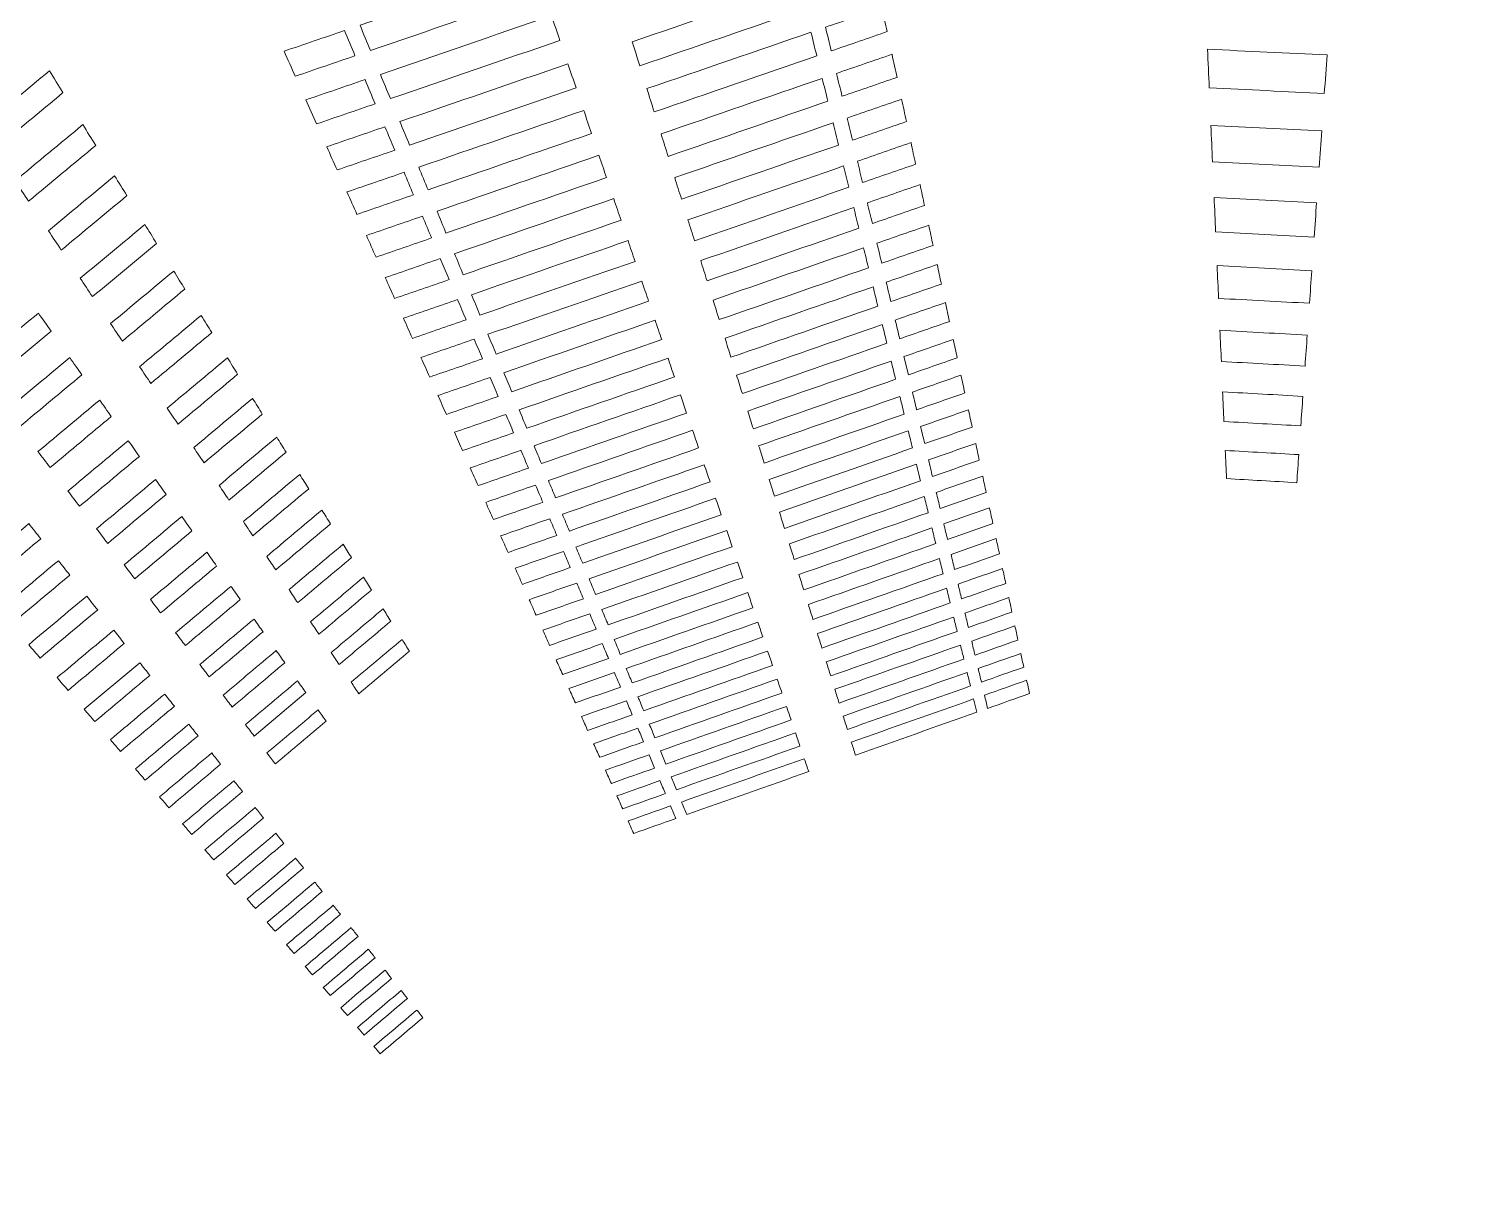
# Model space of a CAD drawing. Header units: millimetres. Extents: x -751 to 1411, y -446 to 1681.
# Drawn here: x -390.1 to -225.6, y 313.3 to 446.1 of the extents above; entities that cross this region are included whole.
import ezdxf

# ---------------------------------------------------------------- set-up
doc = ezdxf.new("R2010")
doc.units = ezdxf.units.MM
doc.header["$MEASUREMENT"] = 0
doc.layers.add('Layer 6', color=7, linetype='Continuous')

msp = doc.modelspace()

# ---------------------------------------------------------------- linework, layer by layer
at = {"layer": 'Layer 6', "lineweight": 0}
for points in [[(-198.52, 551.4), (-477.55, 551.4), (-697.08, 331.88), (-697.08, 52.85), (-697.08, -226.18), (-477.55, -445.71), (-198.52, -445.71), (80.51, -445.71), (300.03, -226.18), (300.03, 52.85), (300.03, 331.88), (80.51, 551.4), (-198.52, 551.4)], [(-350.85, 443.57), (-351.25, 444.54), (-351.65, 445.5), (-352.05, 446.47), (-345.38, 448.75), (-338.71, 451.03), (-332.04, 453.32), (-331.71, 452.33), (-331.37, 451.35), (-331.04, 450.36), (-337.64, 448.1), (-344.25, 445.84), (-350.85, 443.57)], [(-319.96, 441.81), (-320.24, 442.73), (-320.53, 443.65), (-320.82, 444.57), (-314.43, 446.77), (-308.04, 448.96), (-301.66, 451.16), (-301.43, 450.22), (-301.2, 449.28), (-300.97, 448.34), (-307.3, 446.16), (-313.63, 443.99), (-319.96, 441.81)], [(-330.09, 447.57), (-329.77, 446.62), (-329.44, 445.68), (-329.12, 444.73), (-335.6, 442.5), (-342.09, 440.28), (-348.57, 438.05), (-348.95, 438.98), (-349.34, 439.91), (-349.72, 440.84), (-343.18, 443.08), (-336.63, 445.33), (-330.09, 447.57)], [(-298, 443.53), (-298.21, 444.43), (-298.43, 445.34), (-298.64, 446.25), (-296.49, 446.99), (-294.33, 447.73), (-292.17, 448.48), (-291.98, 447.56), (-291.78, 446.65), (-291.58, 445.74), (-293.72, 445), (-295.86, 444.26), (-298, 443.53)], [(-353.84, 445.86), (-353.44, 444.89), (-353.03, 443.93), (-352.63, 442.97), (-354.91, 442.18), (-357.2, 441.4), (-359.48, 440.62), (-359.91, 441.57), (-360.34, 442.53), (-360.76, 443.49), (-358.46, 444.28), (-356.15, 445.07), (-353.84, 445.86)], [(-318.3, 436.53), (-318.58, 437.42), (-318.86, 438.31), (-319.14, 439.2), (-312.86, 441.36), (-306.59, 443.51), (-300.32, 445.67), (-300.1, 444.77), (-299.88, 443.86), (-299.66, 442.95), (-305.87, 440.81), (-312.09, 438.67), (-318.3, 436.53)], [(-296.76, 438.32), (-296.96, 439.19), (-297.17, 440.07), (-297.38, 440.95), (-295.26, 441.68), (-293.14, 442.41), (-291.02, 443.14), (-290.83, 442.26), (-290.64, 441.37), (-290.45, 440.49), (-292.56, 439.77), (-294.66, 439.04), (-296.76, 438.32)], [(-254.63, 439.3), (-254.69, 440.77), (-254.76, 442.25), (-254.83, 443.72), (-250.26, 443.5), (-245.68, 443.28), (-241.11, 443.06), (-241.22, 441.59), (-241.32, 440.12), (-241.43, 438.64), (-245.83, 438.86), (-250.23, 439.08), (-254.63, 439.3)], [(-394.03, 432.18), (-394.58, 433), (-395.12, 433.81), (-395.67, 434.63), (-393.01, 436.83), (-390.34, 439.04), (-387.68, 441.25), (-387.16, 440.41), (-386.64, 439.58), (-386.13, 438.74), (-388.76, 436.55), (-391.4, 434.37), (-394.03, 432.18)], [(-328.21, 442.04), (-327.89, 441.12), (-327.58, 440.21), (-327.27, 439.29), (-327.27, 439.29), (-346.37, 432.73), (-346.37, 432.73), (-346.74, 433.62), (-347.11, 434.52), (-347.48, 435.42), (-341.05, 437.62), (-334.63, 439.83), (-328.21, 442.04)], [(-351.48, 440.24), (-351.09, 439.31), (-350.7, 438.38), (-350.31, 437.46), (-352.55, 436.69), (-354.79, 435.92), (-357.04, 435.15), (-357.45, 436.07), (-357.86, 436.99), (-358.27, 437.91), (-356.01, 438.68), (-353.74, 439.46), (-351.48, 440.24)], [(-316.71, 431.43), (-316.98, 432.29), (-317.25, 433.15), (-317.51, 434.01), (-311.35, 436.13), (-305.19, 438.26), (-299.03, 440.38), (-298.81, 439.51), (-298.6, 438.63), (-298.39, 437.76), (-304.49, 435.65), (-310.6, 433.54), (-316.71, 431.43)], [(-295.56, 433.29), (-295.76, 434.13), (-295.96, 434.98), (-296.16, 435.83), (-294.08, 436.55), (-292, 437.27), (-289.92, 437.99), (-289.73, 437.13), (-289.55, 436.28), (-289.37, 435.43), (-291.43, 434.71), (-293.49, 434), (-295.56, 433.29)], [(-326.39, 436.7), (-326.09, 435.82), (-325.79, 434.94), (-325.49, 434.05), (-331.74, 431.9), (-337.99, 429.75), (-344.24, 427.59), (-344.6, 428.46), (-344.96, 429.32), (-345.31, 430.19), (-339.01, 432.36), (-332.7, 434.53), (-326.39, 436.7)], [(-390.08, 426.29), (-390.6, 427.06), (-391.12, 427.84), (-391.64, 428.61), (-389.04, 430.77), (-386.45, 432.92), (-383.85, 435.07), (-383.36, 434.28), (-382.87, 433.48), (-382.37, 432.69), (-384.94, 430.56), (-387.51, 428.42), (-390.08, 426.29)], [(-349.2, 434.82), (-348.82, 433.93), (-348.45, 433.04), (-348.07, 432.14), (-350.27, 431.38), (-352.48, 430.63), (-354.68, 429.87), (-355.07, 430.76), (-355.47, 431.64), (-355.87, 432.53), (-353.65, 433.3), (-351.42, 434.06), (-349.2, 434.82)], [(-315.17, 426.51), (-315.43, 427.34), (-315.69, 428.17), (-315.95, 428.99), (-309.89, 431.09), (-303.84, 433.18), (-297.78, 435.27), (-297.57, 434.42), (-297.37, 433.58), (-297.16, 432.73), (-303.16, 430.66), (-309.17, 428.58), (-315.17, 426.51)], [(-254.25, 430.8), (-254.32, 432.2), (-254.38, 433.6), (-254.44, 434.99), (-250.2, 434.78), (-245.97, 434.57), (-241.73, 434.35), (-241.83, 432.96), (-241.93, 431.57), (-242.03, 430.18), (-246.1, 430.39), (-250.18, 430.6), (-254.25, 430.8)], [(-294.4, 428.43), (-294.6, 429.24), (-294.79, 430.06), (-294.99, 430.88), (-292.94, 431.59), (-290.89, 432.3), (-288.84, 433.01), (-288.67, 432.18), (-288.49, 431.36), (-288.31, 430.53), (-290.34, 429.83), (-292.37, 429.13), (-294.4, 428.43)], [(-324.64, 431.55), (-324.35, 430.7), (-324.06, 429.85), (-323.77, 429), (-329.91, 426.88), (-336.05, 424.76), (-342.19, 422.64), (-342.53, 423.47), (-342.88, 424.31), (-343.22, 425.14), (-337.03, 427.28), (-330.83, 429.41), (-324.64, 431.55)], [(-347, 429.6), (-346.64, 428.74), (-346.28, 427.88), (-345.92, 427.02), (-348.08, 426.27), (-350.24, 425.53), (-352.4, 424.78), (-352.79, 425.64), (-353.17, 426.49), (-353.55, 427.35), (-351.37, 428.1), (-349.19, 428.85), (-347, 429.6)], [(-313.68, 421.75), (-313.93, 422.55), (-314.18, 423.35), (-314.43, 424.15), (-308.48, 426.21), (-302.53, 428.27), (-296.58, 430.33), (-296.38, 429.51), (-296.18, 428.7), (-295.98, 427.88), (-301.88, 425.84), (-307.78, 423.79), (-313.68, 421.75)], [(-386.32, 420.68), (-386.81, 421.42), (-387.31, 422.15), (-387.8, 422.89), (-385.27, 424.99), (-382.74, 427.1), (-380.21, 429.2), (-379.74, 428.44), (-379.27, 427.69), (-378.8, 426.93), (-381.31, 424.85), (-383.81, 422.77), (-386.32, 420.68)], [(-293.28, 423.72), (-293.47, 424.52), (-293.66, 425.31), (-293.85, 426.1), (-291.84, 426.8), (-289.82, 427.49), (-287.81, 428.19), (-287.64, 427.39), (-287.47, 426.6), (-287.3, 425.8), (-289.29, 425.11), (-291.29, 424.42), (-293.28, 423.72)], [(-322.95, 426.58), (-322.67, 425.75), (-322.39, 424.93), (-322.11, 424.11), (-328.14, 422.02), (-334.17, 419.94), (-340.21, 417.85), (-340.54, 418.66), (-340.88, 419.46), (-341.21, 420.27), (-335.12, 422.37), (-329.03, 424.47), (-322.95, 426.58)], [(-253.9, 422.76), (-253.96, 424.09), (-254.01, 425.41), (-254.07, 426.73), (-250.15, 426.53), (-246.23, 426.32), (-242.31, 426.12), (-242.41, 424.8), (-242.5, 423.49), (-242.59, 422.17), (-246.36, 422.37), (-250.13, 422.57), (-253.9, 422.76)], [(-344.89, 424.57), (-344.54, 423.74), (-344.19, 422.9), (-343.84, 422.07), (-345.96, 421.34), (-348.08, 420.6), (-350.21, 419.87), (-350.58, 420.7), (-350.95, 421.52), (-351.32, 422.35), (-349.17, 423.09), (-347.03, 423.83), (-344.89, 424.57)], [(-312.24, 417.15), (-312.48, 417.92), (-312.72, 418.7), (-312.97, 419.47), (-307.11, 421.5), (-301.26, 423.53), (-295.41, 425.56), (-295.22, 424.77), (-295.02, 423.98), (-294.83, 423.19), (-300.63, 421.17), (-306.44, 419.16), (-312.24, 417.15)], [(-382.74, 415.34), (-383.21, 416.04), (-383.68, 416.74), (-384.15, 417.45), (-381.68, 419.5), (-379.21, 421.55), (-376.74, 423.61), (-376.29, 422.89), (-375.85, 422.17), (-375.4, 421.45), (-377.84, 419.41), (-380.29, 417.37), (-382.74, 415.34)], [(-292.2, 419.17), (-292.38, 419.94), (-292.57, 420.71), (-292.75, 421.47), (-290.77, 422.16), (-288.79, 422.85), (-286.81, 423.53), (-286.64, 422.76), (-286.48, 421.99), (-286.31, 421.22), (-288.27, 420.54), (-290.24, 419.86), (-292.2, 419.17)], [(-321.31, 421.77), (-321.04, 420.98), (-320.77, 420.18), (-320.5, 419.39), (-326.43, 417.34), (-332.36, 415.28), (-338.29, 413.23), (-338.62, 414.01), (-338.94, 414.79), (-339.26, 415.56), (-333.28, 417.63), (-327.29, 419.7), (-321.31, 421.77)], [(-342.84, 419.71), (-342.84, 419.71), (-341.83, 417.29), (-341.83, 417.29), (-343.91, 416.57), (-346, 415.85), (-348.09, 415.13), (-348.44, 415.93), (-348.8, 416.73), (-349.16, 417.52), (-347.05, 418.25), (-344.95, 418.98), (-342.84, 419.71)], [(-310.85, 412.7), (-311.08, 413.45), (-311.32, 414.2), (-311.55, 414.95), (-305.8, 416.94), (-300.04, 418.94), (-294.28, 420.94), (-294.1, 420.17), (-293.91, 419.41), (-293.72, 418.65), (-299.43, 416.66), (-305.14, 414.68), (-310.85, 412.7)], [(-379.32, 410.24), (-379.77, 410.91), (-380.22, 411.58), (-380.67, 412.25), (-378.26, 414.26), (-375.84, 416.27), (-373.43, 418.28), (-373.01, 417.59), (-372.58, 416.9), (-372.15, 416.21), (-374.54, 414.22), (-376.93, 412.23), (-379.32, 410.24)], [(-291.15, 414.77), (-291.33, 415.51), (-291.51, 416.25), (-291.68, 417), (-289.73, 417.67), (-287.79, 418.35), (-285.84, 419.03), (-285.68, 418.28), (-285.52, 417.53), (-285.36, 416.79), (-287.29, 416.11), (-289.22, 415.44), (-291.15, 414.77)], [(-253.56, 415.14), (-253.62, 416.39), (-253.67, 417.65), (-253.73, 418.9), (-250.11, 418.71), (-246.49, 418.52), (-242.87, 418.32), (-242.95, 417.08), (-243.04, 415.83), (-243.13, 414.58), (-246.61, 414.77), (-250.08, 414.95), (-253.56, 415.14)], [(-319.73, 417.13), (-319.47, 416.36), (-319.21, 415.59), (-318.95, 414.82), (-324.78, 412.8), (-330.61, 410.78), (-336.44, 408.76), (-336.75, 409.51), (-337.07, 410.26), (-337.38, 411.02), (-331.5, 413.05), (-325.61, 415.09), (-319.73, 417.13)], [(-309.5, 408.39), (-309.73, 409.12), (-309.95, 409.84), (-310.18, 410.57), (-304.52, 412.53), (-298.86, 414.5), (-293.19, 416.47), (-293.01, 415.73), (-292.83, 414.99), (-292.65, 414.25), (-298.27, 412.3), (-303.88, 410.34), (-309.5, 408.39)], [(-340.86, 415.01), (-340.54, 414.23), (-340.21, 413.45), (-339.88, 412.68), (-341.94, 411.97), (-343.99, 411.26), (-346.04, 410.55), (-346.38, 411.32), (-346.73, 412.09), (-347.07, 412.86), (-345, 413.58), (-342.93, 414.29), (-340.86, 415.01)], [(-290.14, 410.5), (-290.31, 411.22), (-290.48, 411.94), (-290.65, 412.66), (-288.73, 413.33), (-286.82, 413.99), (-284.9, 414.66), (-284.74, 413.94), (-284.59, 413.21), (-284.43, 412.49), (-286.33, 411.83), (-288.24, 411.17), (-290.14, 410.5)], [(-394.85, 405.25), (-395.36, 405.93), (-395.87, 406.6), (-396.38, 407.27), (-393.9, 409.33), (-391.43, 411.39), (-388.95, 413.45), (-388.46, 412.76), (-387.98, 412.07), (-387.49, 411.38), (-389.94, 409.34), (-392.4, 407.3), (-394.85, 405.25)], [(-376.05, 405.38), (-376.48, 406.02), (-376.91, 406.66), (-377.34, 407.3), (-374.99, 409.26), (-372.63, 411.22), (-370.28, 413.19), (-369.87, 412.53), (-369.46, 411.87), (-369.05, 411.22), (-371.39, 409.27), (-373.72, 407.32), (-376.05, 405.38)], [(-318.2, 412.64), (-317.95, 411.9), (-317.7, 411.15), (-317.44, 410.41), (-323.18, 408.42), (-328.92, 406.42), (-334.65, 404.43), (-334.95, 405.16), (-335.26, 405.89), (-335.56, 406.62), (-329.77, 408.62), (-323.99, 410.63), (-318.2, 412.64)], [(-308.19, 404.22), (-308.41, 404.92), (-308.63, 405.62), (-308.85, 406.33), (-303.28, 408.26), (-297.71, 410.2), (-292.14, 412.14), (-291.96, 411.43), (-291.79, 410.71), (-291.61, 409.99), (-297.14, 408.07), (-302.67, 406.14), (-308.19, 404.22)], [(-253.24, 407.9), (-253.29, 409.09), (-253.35, 410.28), (-253.4, 411.48), (-250.06, 411.29), (-246.73, 411.11), (-243.39, 410.93), (-243.47, 409.74), (-243.56, 408.56), (-243.64, 407.37), (-246.84, 407.55), (-250.04, 407.73), (-253.24, 407.9)], [(-338.95, 410.47), (-338.64, 409.72), (-338.32, 408.97), (-338.01, 408.21), (-340.02, 407.51), (-342.04, 406.81), (-344.06, 406.12), (-344.39, 406.86), (-344.73, 407.61), (-345.06, 408.35), (-343.02, 409.06), (-340.99, 409.76), (-338.95, 410.47)], [(-289.15, 406.37), (-289.15, 406.37), (-289.65, 408.46), (-289.65, 408.46), (-287.76, 409.12), (-285.88, 409.78), (-283.99, 410.43), (-283.84, 409.73), (-283.69, 409.03), (-283.54, 408.33), (-285.41, 407.68), (-287.28, 407.02), (-289.15, 406.37)], [(-391.15, 400.38), (-391.63, 401.02), (-392.12, 401.66), (-392.61, 402.31), (-390.19, 404.32), (-387.77, 406.33), (-385.35, 408.35), (-384.89, 407.69), (-384.42, 407.03), (-383.96, 406.37), (-386.36, 404.38), (-388.75, 402.38), (-391.15, 400.38)], [(-372.93, 400.72), (-373.34, 401.34), (-373.76, 401.95), (-374.17, 402.56), (-371.86, 404.48), (-369.56, 406.4), (-367.26, 408.32), (-366.87, 407.7), (-366.48, 407.07), (-366.09, 406.44), (-368.37, 404.53), (-370.65, 402.63), (-372.93, 400.72)], [(-316.72, 408.29), (-316.48, 407.57), (-316.23, 406.85), (-315.99, 406.13), (-321.63, 404.17), (-327.28, 402.21), (-332.92, 400.24), (-333.21, 400.95), (-333.5, 401.65), (-333.8, 402.36), (-328.1, 404.34), (-322.41, 406.31), (-316.72, 408.29)], [(-306.93, 400.17), (-307.14, 400.85), (-307.35, 401.53), (-307.57, 402.22), (-302.08, 404.13), (-296.6, 406.04), (-291.11, 407.95), (-290.95, 407.25), (-290.78, 406.56), (-290.61, 405.86), (-296.05, 403.97), (-301.49, 402.07), (-306.93, 400.17)], [(-288.2, 402.36), (-288.36, 403.04), (-288.52, 403.71), (-288.68, 404.39), (-286.82, 405.04), (-284.97, 405.69), (-283.11, 406.33), (-282.96, 405.65), (-282.82, 404.97), (-282.67, 404.29), (-284.51, 403.65), (-286.36, 403.01), (-288.2, 402.36)], [(-337.11, 406.08), (-336.8, 405.35), (-336.5, 404.62), (-336.19, 403.9), (-338.17, 403.21), (-340.16, 402.52), (-342.14, 401.83), (-342.47, 402.55), (-342.79, 403.27), (-343.11, 404), (-341.11, 404.69), (-339.11, 405.38), (-337.11, 406.08)], [(-387.61, 395.73), (-388.07, 396.35), (-388.54, 396.96), (-389, 397.57), (-386.64, 399.54), (-384.28, 401.51), (-381.92, 403.48), (-381.48, 402.85), (-381.03, 402.22), (-380.59, 401.59), (-382.93, 399.64), (-385.27, 397.69), (-387.61, 395.73)], [(-369.95, 396.27), (-370.34, 396.86), (-370.74, 397.44), (-371.13, 398.03), (-368.88, 399.91), (-366.63, 401.79), (-364.38, 403.67), (-364, 403.07), (-363.63, 402.47), (-363.26, 401.87), (-365.49, 400), (-367.72, 398.14), (-369.95, 396.27)], [(-315.29, 404.08), (-315.29, 404.08), (-314.58, 401.99), (-314.58, 401.99), (-320.13, 400.06), (-325.69, 398.12), (-331.24, 396.19), (-331.52, 396.87), (-331.81, 397.55), (-332.09, 398.24), (-326.49, 400.19), (-320.89, 402.14), (-315.29, 404.08)], [(-305.7, 396.25), (-305.91, 396.91), (-306.11, 397.57), (-306.32, 398.23), (-300.92, 400.12), (-295.52, 402), (-290.12, 403.89), (-289.96, 403.21), (-289.79, 402.54), (-289.63, 401.86), (-294.99, 399.99), (-300.34, 398.12), (-305.7, 396.25)], [(-252.94, 401.02), (-252.99, 402.15), (-253.04, 403.29), (-253.09, 404.42), (-250.02, 404.25), (-246.95, 404.08), (-243.89, 403.9), (-243.97, 402.78), (-244.05, 401.65), (-244.13, 400.52), (-247.06, 400.69), (-250, 400.85), (-252.94, 401.02)], [(-335.32, 401.83), (-335.02, 401.13), (-334.73, 400.42), (-334.43, 399.72), (-336.38, 399.04), (-338.34, 398.36), (-340.29, 397.68), (-340.6, 398.38), (-340.91, 399.08), (-341.22, 399.78), (-339.26, 400.46), (-337.29, 401.15), (-335.32, 401.83)], [(-287.27, 398.48), (-287.43, 399.13), (-287.59, 399.79), (-287.74, 400.44), (-285.91, 401.08), (-284.08, 401.72), (-282.25, 402.36), (-282.11, 401.7), (-281.97, 401.04), (-281.83, 400.38), (-283.64, 399.74), (-285.46, 399.11), (-287.27, 398.48)], [(-313.9, 400.01), (-313.67, 399.33), (-313.44, 398.66), (-313.21, 397.98), (-318.68, 396.07), (-324.15, 394.17), (-329.61, 392.26), (-329.89, 392.92), (-330.16, 393.58), (-330.44, 394.25), (-324.93, 396.17), (-319.42, 398.09), (-313.9, 400.01)], [(-304.51, 392.45), (-304.71, 393.09), (-304.91, 393.73), (-305.11, 394.37), (-299.8, 396.23), (-294.48, 398.09), (-289.16, 399.95), (-289, 399.29), (-288.84, 398.64), (-288.68, 397.98), (-293.96, 396.14), (-299.23, 394.29), (-304.51, 392.45)], [(-384.23, 391.29), (-384.67, 391.87), (-385.12, 392.46), (-385.56, 393.04), (-383.26, 394.97), (-380.95, 396.9), (-378.64, 398.82), (-378.22, 398.22), (-377.79, 397.62), (-377.37, 397.02), (-379.66, 395.11), (-381.94, 393.2), (-384.23, 391.29)], [(-367.09, 392.01), (-367.47, 392.57), (-367.84, 393.13), (-368.22, 393.69), (-366.02, 395.54), (-363.82, 397.38), (-361.61, 399.22), (-361.26, 398.64), (-360.9, 398.07), (-360.54, 397.49), (-362.72, 395.66), (-364.91, 393.84), (-367.09, 392.01)], [(-286.38, 394.7), (-286.53, 395.34), (-286.68, 395.97), (-286.83, 396.61), (-285.03, 397.24), (-283.23, 397.87), (-281.42, 398.5), (-281.29, 397.86), (-281.15, 397.22), (-281.01, 396.58), (-282.8, 395.96), (-284.59, 395.33), (-286.38, 394.7)], [(-333.59, 397.72), (-333.3, 397.03), (-333.02, 396.35), (-332.73, 395.67), (-334.65, 395), (-336.57, 394.33), (-338.49, 393.66), (-338.79, 394.34), (-339.1, 395.02), (-339.4, 395.69), (-337.46, 396.37), (-335.53, 397.04), (-333.59, 397.72)], [(-244.36, 397.22), (-244.44, 396.15), (-244.51, 395.08), (-244.59, 394), (-247.27, 394.16), (-249.96, 394.31), (-252.65, 394.47), (-252.69, 395.55), (-252.74, 396.63), (-252.79, 397.7), (-249.98, 397.54), (-247.17, 397.38), (-244.36, 397.22)], [(-364.35, 387.92), (-364.71, 388.46), (-365.07, 389), (-365.43, 389.54), (-363.28, 391.34), (-361.12, 393.15), (-358.97, 394.95), (-358.62, 394.4), (-358.28, 393.85), (-357.94, 393.3), (-360.08, 391.51), (-362.21, 389.71), (-364.35, 387.92)], [(-312.56, 396.06), (-312.34, 395.4), (-312.11, 394.74), (-311.89, 394.09), (-317.27, 392.21), (-322.66, 390.33), (-328.04, 388.45), (-328.3, 389.09), (-328.57, 389.73), (-328.83, 390.38), (-323.41, 392.27), (-317.98, 394.16), (-312.56, 396.06)], [(-303.36, 388.76), (-303.55, 389.38), (-303.75, 390), (-303.94, 390.62), (-298.7, 392.46), (-293.47, 394.29), (-288.23, 396.12), (-288.07, 395.49), (-287.92, 394.85), (-287.76, 394.22), (-292.96, 392.4), (-298.16, 390.58), (-303.36, 388.76)], [(-285.5, 391.04), (-285.65, 391.66), (-285.8, 392.27), (-285.95, 392.89), (-284.17, 393.51), (-282.39, 394.14), (-280.62, 394.76), (-280.49, 394.14), (-280.35, 393.51), (-280.22, 392.89), (-281.98, 392.28), (-283.74, 391.66), (-285.5, 391.04)], [(-381, 387.04), (-381.42, 387.6), (-381.85, 388.16), (-382.27, 388.71), (-380.02, 390.6), (-377.76, 392.49), (-375.5, 394.37), (-375.1, 393.8), (-374.69, 393.22), (-374.29, 392.65), (-376.52, 390.78), (-378.76, 388.91), (-381, 387.04)], [(-331.91, 393.73), (-331.64, 393.07), (-331.36, 392.41), (-331.08, 391.75), (-332.97, 391.09), (-334.86, 390.43), (-336.75, 389.77), (-337.04, 390.43), (-337.34, 391.08), (-337.63, 391.74), (-335.73, 392.4), (-333.82, 393.07), (-331.91, 393.73)], [(-311.26, 392.22), (-311.04, 391.59), (-310.82, 390.95), (-310.61, 390.32), (-315.91, 388.46), (-321.21, 386.61), (-326.51, 384.76), (-326.77, 385.38), (-327.02, 386), (-327.28, 386.62), (-321.94, 388.49), (-316.6, 390.36), (-311.26, 392.22)], [(-302.24, 385.18), (-302.42, 385.78), (-302.61, 386.38), (-302.8, 386.99), (-297.64, 388.79), (-292.48, 390.6), (-287.32, 392.41), (-287.17, 391.79), (-287.02, 391.18), (-286.87, 390.56), (-291.99, 388.77), (-297.11, 386.97), (-302.24, 385.18)], [(-377.9, 382.96), (-378.31, 383.5), (-378.72, 384.03), (-379.12, 384.57), (-376.92, 386.42), (-374.71, 388.27), (-372.5, 390.11), (-372.11, 389.56), (-371.72, 389.01), (-371.33, 388.46), (-373.52, 386.63), (-375.71, 384.79), (-377.9, 382.96)], [(-361.72, 384), (-362.07, 384.52), (-362.41, 385.04), (-362.76, 385.55), (-360.65, 387.32), (-358.54, 389.09), (-356.43, 390.86), (-356.1, 390.33), (-355.77, 389.8), (-355.44, 389.27), (-357.53, 387.51), (-359.63, 385.76), (-361.72, 384)], [(-330.29, 389.87), (-330.02, 389.23), (-329.75, 388.59), (-329.48, 387.95), (-331.34, 387.3), (-333.2, 386.65), (-335.06, 386), (-335.35, 386.63), (-335.63, 387.27), (-335.92, 387.9), (-334.04, 388.56), (-332.16, 389.21), (-330.29, 389.87)], [(-284.66, 387.48), (-284.8, 388.08), (-284.94, 388.68), (-285.09, 389.28), (-283.34, 389.9), (-281.59, 390.51), (-279.84, 391.12), (-279.71, 390.52), (-279.58, 389.91), (-279.45, 389.31), (-281.18, 388.7), (-282.92, 388.09), (-284.66, 387.48)], [(-390.05, 389.3), (-389.59, 388.72), (-389.13, 388.15), (-388.68, 387.57), (-390.97, 385.66), (-393.26, 383.74), (-395.56, 381.83), (-396.04, 382.38), (-396.52, 382.94), (-396.99, 383.5), (-394.68, 385.43), (-392.36, 387.36), (-390.05, 389.3)], [(-309.99, 388.51), (-309.78, 387.89), (-309.57, 387.27), (-309.36, 386.66), (-314.58, 384.83), (-319.8, 383), (-325.03, 381.17), (-325.28, 381.78), (-325.53, 382.38), (-325.78, 382.98), (-320.51, 384.82), (-315.25, 386.67), (-309.99, 388.51)], [(-286.44, 388.81), (-286.3, 388.21), (-286.15, 387.61), (-286.01, 387.01), (-291.05, 385.24), (-296.1, 383.47), (-301.15, 381.7), (-301.33, 382.28), (-301.51, 382.87), (-301.7, 383.46), (-296.61, 385.24), (-291.53, 387.02), (-286.44, 388.81)], [(-359.2, 380.24), (-359.53, 380.74), (-359.86, 381.23), (-360.19, 381.73), (-358.13, 383.46), (-356.06, 385.2), (-353.99, 386.93), (-353.68, 386.42), (-353.36, 385.91), (-353.04, 385.4), (-355.09, 383.68), (-357.15, 381.96), (-359.2, 380.24)], [(-283.84, 384.03), (-283.97, 384.61), (-284.11, 385.19), (-284.25, 385.77), (-282.53, 386.38), (-280.8, 386.99), (-279.08, 387.59), (-278.95, 387), (-278.83, 386.42), (-278.7, 385.83), (-280.41, 385.23), (-282.12, 384.63), (-283.84, 384.03)], [(-386.66, 385.05), (-386.22, 384.5), (-385.78, 383.95), (-385.35, 383.4), (-387.59, 381.52), (-389.83, 379.65), (-392.07, 377.77), (-392.53, 378.31), (-392.99, 378.84), (-393.45, 379.37), (-391.19, 381.26), (-388.92, 383.16), (-386.66, 385.05)], [(-374.93, 379.06), (-375.32, 379.57), (-375.71, 380.09), (-376.1, 380.6), (-373.94, 382.41), (-371.78, 384.22), (-369.62, 386.03), (-369.25, 385.5), (-368.88, 384.97), (-368.5, 384.44), (-370.65, 382.65), (-372.79, 380.85), (-374.93, 379.06)], [(-328.71, 386.12), (-328.45, 385.5), (-328.19, 384.88), (-327.93, 384.26), (-329.76, 383.62), (-331.6, 382.98), (-333.43, 382.34), (-333.7, 382.95), (-333.98, 383.57), (-334.26, 384.19), (-332.41, 384.83), (-330.56, 385.48), (-328.71, 386.12)], [(-308.76, 384.9), (-308.56, 384.3), (-308.36, 383.7), (-308.15, 383.1), (-313.3, 381.3), (-318.44, 379.5), (-323.58, 377.69), (-323.83, 378.28), (-324.07, 378.87), (-324.31, 379.45), (-319.13, 381.27), (-313.95, 383.08), (-308.76, 384.9)], [(-300.62, 380.03), (-295.61, 381.78), (-290.6, 383.54), (-285.59, 385.3), (-285.45, 384.72), (-285.31, 384.14), (-285.16, 383.56), (-290.14, 381.81), (-295.11, 380.06), (-300.09, 378.32), (-300.27, 378.89), (-300.45, 379.46), (-300.62, 380.03)], [(-283.04, 380.67), (-283.17, 381.23), (-283.31, 381.8), (-283.44, 382.37), (-281.74, 382.96), (-280.04, 383.56), (-278.34, 384.16), (-278.22, 383.59), (-278.09, 383.02), (-277.97, 382.45), (-279.66, 381.85), (-281.35, 381.26), (-283.04, 380.67)], [(-372.09, 375.31), (-372.46, 375.81), (-372.84, 376.3), (-373.21, 376.79), (-371.09, 378.57), (-368.98, 380.34), (-366.86, 382.11), (-366.5, 381.61), (-366.15, 381.1), (-365.79, 380.59), (-367.89, 378.83), (-369.99, 377.07), (-372.09, 375.31)], [(-356.77, 376.62), (-357.09, 377.1), (-357.41, 377.57), (-357.73, 378.05), (-355.7, 379.75), (-353.68, 381.45), (-351.65, 383.16), (-351.35, 382.67), (-351.04, 382.18), (-350.74, 381.69), (-352.75, 380), (-354.76, 378.31), (-356.77, 376.62)], [(-327.19, 382.49), (-326.93, 381.89), (-326.68, 381.29), (-326.42, 380.68), (-328.23, 380.05), (-330.04, 379.42), (-331.84, 378.79), (-332.11, 379.38), (-332.38, 379.98), (-332.64, 380.58), (-330.82, 381.22), (-329, 381.85), (-327.19, 382.49)], [(-284.76, 381.9), (-284.62, 381.34), (-284.48, 380.77), (-284.35, 380.2), (-289.25, 378.48), (-294.16, 376.75), (-299.06, 375.03), (-299.23, 375.58), (-299.41, 376.14), (-299.58, 376.69), (-294.64, 378.43), (-289.7, 380.16), (-284.76, 381.9)], [(-383.41, 380.98), (-382.99, 380.45), (-382.57, 379.93), (-382.15, 379.4), (-384.35, 377.56), (-386.54, 375.73), (-388.74, 373.89), (-389.18, 374.4), (-389.62, 374.91), (-390.06, 375.42), (-387.84, 377.28), (-385.63, 379.13), (-383.41, 380.98)], [(-307.57, 381.4), (-307.37, 380.81), (-307.18, 380.23), (-306.98, 379.65), (-312.05, 377.87), (-317.12, 376.09), (-322.19, 374.31), (-322.42, 374.88), (-322.66, 375.45), (-322.89, 376.02), (-317.79, 377.81), (-312.68, 379.6), (-307.57, 381.4)], [(-282.26, 377.4), (-282.39, 377.95), (-282.52, 378.5), (-282.65, 379.05), (-280.97, 379.64), (-279.3, 380.23), (-277.62, 380.82), (-277.5, 380.27), (-277.38, 379.71), (-277.26, 379.16), (-278.93, 378.57), (-280.59, 377.98), (-282.26, 377.4)], [(-369.35, 371.72), (-369.71, 372.19), (-370.07, 372.66), (-370.43, 373.14), (-368.36, 374.88), (-366.29, 376.62), (-364.21, 378.36), (-363.87, 377.87), (-363.53, 377.38), (-363.18, 376.89), (-365.24, 375.17), (-367.29, 373.44), (-369.35, 371.72)], [(-354.44, 373.14), (-354.74, 373.6), (-355.05, 374.06), (-355.36, 374.52), (-353.37, 376.19), (-351.39, 377.86), (-349.4, 379.53), (-349.11, 379.06), (-348.81, 378.58), (-348.52, 378.11), (-350.49, 376.46), (-352.47, 374.8), (-354.44, 373.14)], [(-325.7, 378.97), (-325.46, 378.38), (-325.21, 377.79), (-324.96, 377.21), (-326.74, 376.59), (-328.52, 375.96), (-330.3, 375.34), (-330.56, 375.92), (-330.82, 376.5), (-331.08, 377.08), (-329.29, 377.71), (-327.49, 378.34), (-325.7, 378.97)], [(-283.95, 378.59), (-283.82, 378.04), (-283.68, 377.49), (-283.55, 376.94), (-288.39, 375.24), (-293.22, 373.54), (-298.06, 371.83), (-298.23, 372.37), (-298.4, 372.91), (-298.57, 373.45), (-293.69, 375.16), (-288.82, 376.88), (-283.95, 378.59)], [(-380.3, 377.08), (-379.9, 376.58), (-379.5, 376.07), (-379.1, 375.57), (-381.25, 373.77), (-383.39, 371.97), (-385.54, 370.17), (-385.96, 370.66), (-386.38, 371.15), (-386.81, 371.64), (-384.64, 373.45), (-382.47, 375.27), (-380.3, 377.08)], [(-306.41, 377.99), (-306.22, 377.43), (-306.03, 376.86), (-305.84, 376.3), (-310.83, 374.54), (-315.83, 372.78), (-320.83, 371.03), (-321.06, 371.58), (-321.29, 372.14), (-321.51, 372.69), (-316.48, 374.46), (-311.45, 376.22), (-306.41, 377.99)], [(-281.5, 374.22), (-281.63, 374.75), (-281.76, 375.29), (-281.88, 375.83), (-280.23, 376.41), (-278.58, 376.99), (-276.92, 377.57), (-276.81, 377.03), (-276.69, 376.49), (-276.58, 375.95), (-278.22, 375.38), (-279.86, 374.8), (-281.5, 374.22)], [(-347.23, 376.03), (-346.95, 375.58), (-346.67, 375.13), (-346.39, 374.67), (-348.32, 373.05), (-350.26, 371.42), (-352.19, 369.79), (-352.49, 370.23), (-352.78, 370.68), (-353.08, 371.12), (-351.13, 372.76), (-349.18, 374.4), (-347.23, 376.03)], [(-324.26, 375.54), (-324.02, 374.97), (-323.78, 374.4), (-323.54, 373.84), (-325.3, 373.22), (-327.05, 372.61), (-328.8, 371.99), (-329.06, 372.56), (-329.31, 373.12), (-329.56, 373.68), (-327.79, 374.3), (-326.03, 374.92), (-324.26, 375.54)], [(-283.17, 375.37), (-283.04, 374.84), (-282.91, 374.3), (-282.78, 373.77), (-287.55, 372.09), (-292.32, 370.41), (-297.09, 368.72), (-297.25, 369.25), (-297.42, 369.77), (-297.58, 370.3), (-292.78, 371.99), (-287.97, 373.68), (-283.17, 375.37)], [(-366.72, 368.26), (-367.07, 368.72), (-367.42, 369.17), (-367.76, 369.63), (-365.73, 371.33), (-363.7, 373.04), (-361.67, 374.74), (-361.34, 374.28), (-361.01, 373.81), (-360.68, 373.34), (-362.69, 371.65), (-364.71, 369.95), (-366.72, 368.26)], [(-305.29, 374.68), (-305.1, 374.14), (-304.91, 373.59), (-304.73, 373.04), (-309.65, 371.3), (-314.58, 369.57), (-319.51, 367.84), (-319.73, 368.38), (-319.95, 368.91), (-320.17, 369.45), (-315.21, 371.2), (-310.25, 372.94), (-305.29, 374.68)], [(-280.76, 371.12), (-280.89, 371.65), (-281.01, 372.17), (-281.14, 372.69), (-279.51, 373.26), (-277.88, 373.84), (-276.24, 374.41), (-276.13, 373.89), (-276.02, 373.36), (-275.91, 372.84), (-277.53, 372.27), (-279.15, 371.7), (-280.76, 371.12)], [(-377.32, 373.35), (-376.94, 372.86), (-376.55, 372.38), (-376.16, 371.89), (-378.27, 370.13), (-380.37, 368.36), (-382.48, 366.6), (-382.88, 367.07), (-383.28, 367.54), (-383.69, 368.01), (-383.69, 368.01), (-377.32, 373.35), (-377.32, 373.35)], [(-322.86, 372.22), (-322.63, 371.66), (-322.4, 371.11), (-322.17, 370.56), (-323.89, 369.95), (-325.62, 369.34), (-327.35, 368.74), (-327.59, 369.29), (-327.84, 369.83), (-328.08, 370.38), (-326.34, 370.99), (-324.6, 371.61), (-322.86, 372.22)], [(-282.4, 372.24), (-282.28, 371.72), (-282.15, 371.2), (-282.02, 370.68), (-286.73, 369.02), (-291.43, 367.36), (-296.14, 365.7), (-296.3, 366.21), (-296.46, 366.72), (-296.62, 367.23), (-291.88, 368.9), (-287.14, 370.57), (-282.4, 372.24)], [(-359.22, 371.27), (-358.9, 370.82), (-358.59, 370.37), (-358.27, 369.92), (-358.27, 369.92), (-364.2, 364.94), (-364.2, 364.94), (-364.53, 365.38), (-364.86, 365.81), (-365.2, 366.25), (-363.2, 367.93), (-361.21, 369.6), (-359.22, 371.27)], [(-304.19, 371.47), (-304.01, 370.93), (-303.83, 370.4), (-303.65, 369.87), (-308.51, 368.16), (-313.36, 366.45), (-318.22, 364.73), (-318.44, 365.26), (-318.65, 365.78), (-318.87, 366.3), (-313.98, 368.03), (-309.09, 369.75), (-304.19, 371.47)], [(-275.58, 371.34), (-275.47, 370.83), (-275.36, 370.32), (-275.25, 369.8), (-276.85, 369.24), (-278.45, 368.68), (-280.05, 368.11), (-280.17, 368.62), (-280.29, 369.13), (-280.41, 369.64), (-278.8, 370.2), (-277.19, 370.77), (-275.58, 371.34)], [(-374.46, 369.76), (-374.09, 369.29), (-373.72, 368.83), (-373.35, 368.36), (-375.41, 366.63), (-377.47, 364.9), (-379.53, 363.17), (-379.92, 363.62), (-380.31, 364.08), (-380.69, 364.53), (-378.62, 366.27), (-376.54, 368.01), (-374.46, 369.76)], [(-321.5, 368.98), (-321.28, 368.45), (-321.05, 367.91), (-320.83, 367.37), (-322.53, 366.77), (-324.23, 366.18), (-325.94, 365.58), (-326.17, 366.11), (-326.41, 366.64), (-326.65, 367.18), (-324.94, 367.78), (-323.22, 368.38), (-321.5, 368.98)], [(-281.66, 369.19), (-281.66, 369.19), (-281.29, 367.67), (-281.29, 367.67), (-285.93, 366.03), (-290.58, 364.39), (-295.22, 362.75), (-295.37, 363.25), (-295.53, 363.75), (-295.69, 364.24), (-291.01, 365.89), (-286.33, 367.54), (-281.66, 369.19)], [(-356.87, 367.93), (-356.56, 367.5), (-356.25, 367.06), (-355.95, 366.63), (-357.89, 365), (-359.83, 363.37), (-361.76, 361.74), (-362.09, 362.16), (-362.41, 362.58), (-362.73, 363), (-360.77, 364.65), (-358.82, 366.29), (-356.87, 367.93)], [(-303.13, 368.34), (-302.95, 367.82), (-302.78, 367.3), (-302.6, 366.78), (-307.39, 365.09), (-312.18, 363.4), (-316.97, 361.72), (-317.18, 362.23), (-317.39, 362.73), (-317.6, 363.24), (-312.78, 364.94), (-307.95, 366.64), (-303.13, 368.34)], [(-371.71, 366.31), (-371.35, 365.86), (-371, 365.42), (-370.64, 364.97), (-372.66, 363.27), (-374.68, 361.58), (-376.7, 359.88), (-377.07, 360.31), (-377.45, 360.75), (-377.82, 361.18), (-375.78, 362.89), (-373.75, 364.6), (-371.71, 366.31)], [(-320.18, 365.84), (-319.96, 365.32), (-319.74, 364.8), (-319.52, 364.28), (-321.2, 363.69), (-322.88, 363.09), (-324.56, 362.5), (-324.79, 363.02), (-325.02, 363.54), (-325.26, 364.06), (-323.57, 364.65), (-321.87, 365.25), (-320.18, 365.84)], [(-316.37, 360.26), (-311.61, 361.94), (-306.85, 363.62), (-302.09, 365.3), (-301.92, 364.79), (-301.75, 364.29), (-301.58, 363.78), (-306.3, 362.11), (-311.03, 360.45), (-315.76, 358.78), (-315.96, 359.27), (-316.17, 359.77), (-316.37, 360.26)], [(-369.07, 363), (-368.72, 362.57), (-368.38, 362.14), (-368.04, 361.71), (-370.02, 360.04), (-372, 358.38), (-373.98, 356.71), (-374.34, 357.13), (-374.7, 357.55), (-375.06, 357.96), (-373.06, 359.64), (-371.06, 361.32), (-369.07, 363)], [(-318.9, 362.79), (-318.68, 362.28), (-318.47, 361.77), (-318.26, 361.26), (-319.91, 360.68), (-321.57, 360.1), (-323.22, 359.51), (-323.45, 360.02), (-323.68, 360.52), (-323.9, 361.03), (-322.23, 361.61), (-320.56, 362.2), (-318.9, 362.79)], [(-301.09, 362.34), (-300.92, 361.84), (-300.75, 361.35), (-300.58, 360.86), (-305.25, 359.21), (-309.91, 357.57), (-314.57, 355.92), (-314.77, 356.4), (-314.97, 356.88), (-315.17, 357.37), (-310.48, 359.02), (-305.78, 360.68), (-301.09, 362.34)], [(-366.52, 359.81), (-366.19, 359.4), (-365.86, 358.98), (-365.53, 358.57), (-367.47, 356.93), (-369.42, 355.3), (-371.36, 353.66), (-371.71, 354.07), (-372.05, 354.47), (-372.4, 354.87), (-370.44, 356.52), (-368.48, 358.16), (-366.52, 359.81)], [(-317.65, 359.82), (-317.44, 359.32), (-317.23, 358.83), (-317.02, 358.33), (-318.66, 357.76), (-320.29, 357.18), (-321.92, 356.6), (-322.14, 357.09), (-322.36, 357.58), (-322.58, 358.07), (-320.94, 358.65), (-319.29, 359.23), (-317.65, 359.82)], [(-316.43, 356.92), (-316.23, 356.44), (-316.02, 355.96), (-315.82, 355.48), (-317.43, 354.91), (-319.05, 354.34), (-320.66, 353.77), (-320.87, 354.25), (-321.08, 354.73), (-321.3, 355.2), (-319.68, 355.78), (-318.05, 356.35), (-316.43, 356.92)], [(-364.07, 356.74), (-363.75, 356.34), (-363.44, 355.94), (-363.12, 355.54), (-365.03, 353.94), (-366.93, 352.33), (-368.84, 350.73), (-369.17, 351.12), (-369.5, 351.5), (-369.84, 351.89), (-367.92, 353.51), (-365.99, 355.12), (-364.07, 356.74)], [(-366.41, 347.9), (-366.73, 348.27), (-367.05, 348.65), (-367.37, 349.02), (-365.48, 350.61), (-363.6, 352.2), (-361.71, 353.78), (-361.41, 353.4), (-361.1, 353.01), (-360.79, 352.63), (-362.66, 351.05), (-364.54, 349.48), (-366.41, 347.9)], [(-364.06, 345.17), (-364.37, 345.53), (-364.68, 345.89), (-364.99, 346.25), (-363.14, 347.81), (-361.29, 349.37), (-359.44, 350.93), (-359.14, 350.56), (-358.85, 350.19), (-358.55, 349.82), (-360.39, 348.27), (-362.23, 346.72), (-364.06, 345.17)], [(-361.8, 342.54), (-362.1, 342.88), (-362.4, 343.23), (-362.7, 343.58), (-360.88, 345.11), (-359.06, 346.65), (-357.24, 348.18), (-356.96, 347.82), (-356.67, 347.46), (-356.39, 347.11), (-358.19, 345.58), (-360, 344.06), (-361.8, 342.54)], [(-359.62, 339.99), (-359.91, 340.33), (-360.19, 340.67), (-360.48, 341), (-358.7, 342.51), (-356.91, 344.02), (-355.12, 345.52), (-354.85, 345.18), (-354.57, 344.83), (-354.3, 344.49), (-356.07, 342.99), (-357.84, 341.49), (-359.62, 339.99)], [(-357.51, 337.54), (-357.79, 337.86), (-358.06, 338.19), (-358.34, 338.51), (-356.59, 339.99), (-354.83, 341.48), (-353.08, 342.96), (-352.81, 342.62), (-352.54, 342.29), (-352.28, 341.96), (-354.02, 340.48), (-355.76, 339.01), (-357.51, 337.54)], [(-355.47, 335.16), (-355.74, 335.48), (-356, 335.79), (-356.27, 336.1), (-354.55, 337.56), (-352.82, 339.02), (-351.1, 340.48), (-350.84, 340.16), (-350.58, 339.83), (-350.32, 339.51), (-352.04, 338.06), (-353.75, 336.61), (-355.47, 335.16)], [(-353.49, 332.87), (-353.75, 333.17), (-354.01, 333.47), (-354.27, 333.78), (-352.58, 335.21), (-350.88, 336.64), (-349.18, 338.08), (-348.93, 337.77), (-348.68, 337.45), (-348.44, 337.14), (-350.12, 335.72), (-351.81, 334.29), (-353.49, 332.87)], [(-351.58, 330.64), (-351.83, 330.94), (-352.09, 331.23), (-352.34, 331.52), (-350.67, 332.93), (-349, 334.35), (-347.33, 335.76), (-347.09, 335.46), (-346.85, 335.15), (-346.61, 334.85), (-348.27, 333.45), (-349.92, 332.05), (-351.58, 330.64)], [(-345.54, 333.51), (-345.3, 333.22), (-345.07, 332.93), (-344.84, 332.63), (-346.47, 331.25), (-348.1, 329.87), (-349.73, 328.49), (-349.98, 328.77), (-350.22, 329.06), (-350.46, 329.34), (-348.82, 330.73), (-347.18, 332.12), (-345.54, 333.51)]]:
    msp.add_open_spline(points, degree=3, knots=[0, 0, 0, 0, 1, 1, 1, 2, 2, 2, 3, 3, 3, 4, 4, 4, 4], dxfattribs=at)

doc.saveas('drawing.dxf')
